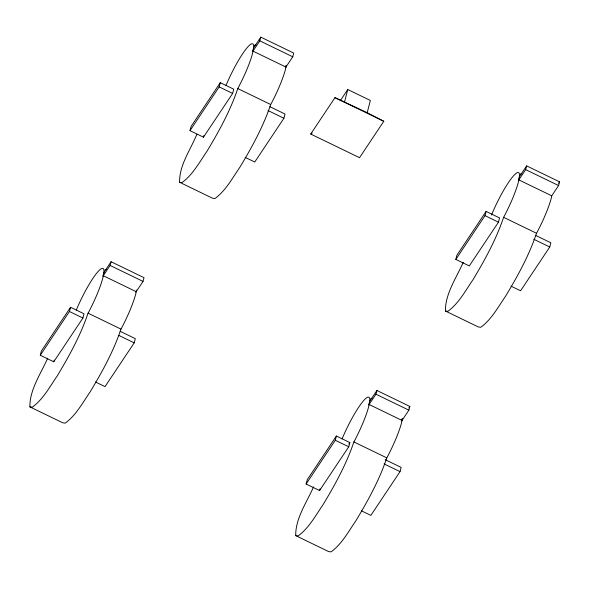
<?xml version="1.0" encoding="UTF-8"?>
<svg xmlns="http://www.w3.org/2000/svg" width="589" height="589" viewBox="0 0 589 589"><rect width="100%" height="100%" fill="white"/><g stroke="black" fill="none" stroke-linecap="round" stroke-linejoin="round"><path stroke-width="0.88" d="M136.501 290.075L135.809 293.712A37.49 6.236 -64.2 0 1 122.519 326.218L120.87 329.42C113.427 351.471 102.118 371.983 90.154 391.862C82.637 402.758 76.15 415.149 65.261 423.116L62.809 422.828L29.884 406.881C29.538 389.793 41.002 373.404 47.694 358.178M286.217 65.467L285.525 69.104A37.49 6.236 -64.2 0 1 272.243 101.61L270.587 104.813C263.143 126.863 251.834 147.375 239.87 167.254C232.353 178.15 225.867 190.541 214.978 198.515L212.526 198.221L179.608 182.273C179.203 165.642 189.894 150.747 196.166 135.868L196.998 134.336M402.324 418.831L401.632 422.468A37.49 6.236 -64.2 0 1 388.35 454.973L386.701 458.176C379.257 480.226 367.948 500.738 355.984 520.617C348.467 531.514 341.973 543.905 331.092 551.871L328.64 551.584L295.715 535.637C295.369 518.548 306.832 502.159 313.525 486.934M526.625 165.884L525.66 169.61L518.467 180.411L519.432 176.685L526.625 165.884L559.55 181.832L558.586 185.557L551.746 195.82L551.356 197.86A37.49 6.236 -64.2 0 1 538.066 230.365L536.417 233.568C528.974 255.619 517.665 276.131 505.701 296.009C498.184 306.906 491.697 319.297 480.808 327.27L478.356 326.976L445.431 311.029C445.093 293.94 456.549 277.559 463.241 262.326M135.838 292.21L143.039 281.409L144.003 277.677L111.078 261.73L103.878 272.53L102.884 277.765A37.49 6.236 -64.2 0 1 89.602 310.27L87.945 313.473C80.502 335.524 69.193 356.036 57.229 375.915C49.712 386.811 43.225 399.202 32.336 407.168L29.884 406.881M286.136 65.364L285.555 67.602L292.755 56.802L293.72 53.076L260.802 37.129L253.601 47.93L252.6 53.157A37.49 6.236 -64.2 0 1 239.318 85.663L237.669 88.873C230.225 110.916 218.917 131.428 206.953 151.307C199.435 162.211 192.942 174.594 182.06 182.568L179.608 182.273M402.243 418.727L401.669 420.966L408.869 410.165L409.834 406.432L376.908 390.485L369.708 401.286L368.714 406.52A37.49 6.236 -64.2 0 1 355.425 439.026L353.775 442.229C346.332 464.279 335.023 484.791 323.059 504.67C315.542 515.566 309.056 527.958 298.167 535.924L295.715 535.637M491.491 215.022A37.49 6.236 -64.2 0 1 510.449 179.682A37.49 6.236 -64.2 0 1 519.432 176.685L518.43 181.913A37.49 6.236 -64.2 0 1 505.148 214.418L503.499 217.628C496.048 239.671 484.747 260.183 472.776 280.062C465.266 290.966 458.772 303.357 447.89 311.323L445.431 311.029M40.288 355.27L41.377 351.037L70.547 307.274L84.013 313.797L82.916 318.023L53.746 361.786L40.288 355.27L69.458 311.507L70.547 307.274M53.746 361.786L54.188 360.093M76.268 310.094A37.49 6.236 -64.2 0 1 95.079 275.284A37.49 6.236 -64.2 0 1 103.878 272.53L102.913 276.263L110.114 265.462L111.078 261.73M95.455 381.989L105.033 386.627L134.204 342.864L135.301 338.638L120.127 331.29M190.004 130.662L191.101 126.429L220.271 82.666L233.73 89.189L232.64 93.415L203.47 137.178L190.004 130.662L219.174 86.9L220.271 82.666M203.47 137.178L203.904 135.492M225.985 85.486A37.49 6.236 -64.2 0 1 244.796 50.683A37.49 6.236 -64.2 0 1 253.601 47.93L252.637 51.655L259.837 40.855L260.802 37.129M245.171 157.381L254.757 162.019L283.927 118.256L285.017 114.03L269.85 106.683M344.602 101.742L347.76 89.521L370.363 100.469L367.205 112.69L383.792 121.29L359.533 157.69L310.712 134.049L334.979 97.649L367.205 112.69M306.111 484.025L307.208 479.792L336.378 436.029L349.844 442.553L348.747 446.779L319.577 490.541L306.111 484.025L335.288 440.263L336.378 436.029M319.577 490.541L320.018 488.848M342.099 438.849A37.49 6.236 -64.2 0 1 360.91 404.039A37.49 6.236 -64.2 0 1 369.708 401.286L368.743 405.018L375.944 394.218L376.908 390.485M361.285 510.744L370.864 515.382L400.034 471.62L401.131 467.394L385.162 459.656M455.834 259.418L456.924 255.184L486.102 211.422L499.56 217.945L498.471 222.171L469.293 265.933L455.834 259.418L485.005 215.655L486.102 211.422M511.002 286.136L520.58 290.775L549.758 247.012L550.848 242.786L535.681 235.438M340.28 100.756L347.76 89.521M348.835 444.062L349.844 442.553M408.869 407.875L409.834 406.432M558.593 183.267L559.55 181.832M310.712 134.049L312.192 133.026M259.837 40.855L292.755 56.802M525.66 169.61L558.586 185.557M252.99 51.125L285.915 67.065M518.821 179.881L551.746 195.82M334.979 97.649L383.792 121.29M237.742 88.549L270.66 104.496M503.573 217.304L536.491 233.251M219.174 86.9L232.64 93.415M267.958 110.526L283.927 118.256M485.005 215.655L498.471 222.171M533.789 239.281L549.758 247.012M110.114 265.462L143.039 281.409M375.944 394.218L408.869 410.165M103.274 275.726L136.192 291.673M369.104 404.481L402.022 420.428M88.019 313.149L120.944 329.096M353.849 441.912L386.774 457.852M69.458 311.507L82.916 318.023M119.037 335.516L134.204 342.864M335.288 440.263L348.747 446.779M384.065 463.889L400.034 471.62M254.823 45.677A4.727 1.075 23.6 0 1 255.987 45.036M520.514 174.079A4.727 1.075 23.6 0 1 521.817 173.792M370.937 399.04A4.727 1.075 23.6 0 1 372.101 398.4M104.967 269.931A4.727 1.075 23.6 0 1 106.27 269.644"/></g></svg>
